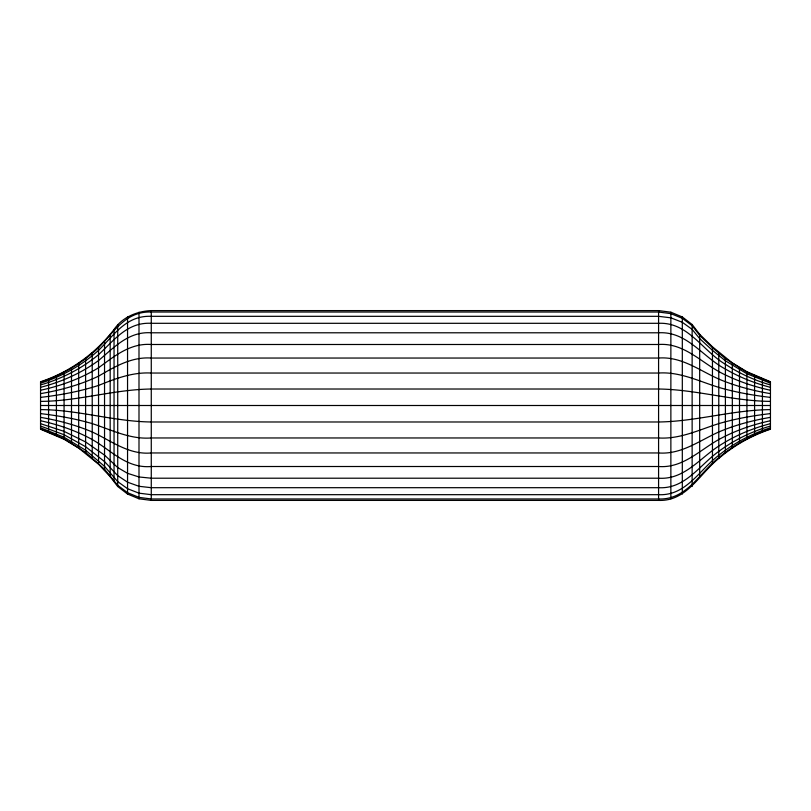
<?xml version="1.0" encoding="UTF-8"?>
<svg xmlns="http://www.w3.org/2000/svg" width="811" height="811" viewBox="0 0 811 811"><rect width="100%" height="100%" fill="white"/><g stroke="black" fill="none" stroke-linecap="round" stroke-linejoin="round"><path stroke-width="1.22" d="M114.047 329.479C122.147 317.294 137.008 311.171 151.272 310.593L658.583 310.593L670.869 312.205L682.315 316.949L692.138 324.491L699.68 334.314L712.453 346.804L732.323 362.912L746.931 371.722L770.45 381.768L770.45 429.232C751.554 435.537 733.914 445.523 718.779 458.468C699.558 473.715 686.876 501.502 658.583 500.407L151.272 500.407L138.995 498.795L127.55 494.051L117.717 486.509L110.174 476.686L98.547 464.196L78.677 448.088L64.069 439.278L40.55 429.232L40.55 381.768C69.533 372.158 95.465 353.708 114.047 329.479L114.047 481.521M40.55 382.133C62.092 375.057 82.043 363.247 98.547 347.696C114.158 331.942 125.543 311.089 151.272 312.032L658.583 312.032L670.869 313.624L682.315 318.297L692.138 325.718L699.68 335.399L712.453 347.696L725.399 358.634L746.931 372.239L770.45 382.133M770.45 428.867C751.594 435.071 733.955 444.874 718.779 457.657C699.558 472.742 686.694 500.123 658.583 498.968L151.272 498.968L138.995 497.376L127.55 492.703L117.717 485.282L104.538 469.295L85.601 452.366L64.069 438.761L40.55 428.867M40.55 383.208C61.92 376.507 81.881 365.315 98.547 350.342C114.219 335.065 126.05 315.256 151.272 316.32L658.583 316.32L670.869 317.831L682.315 322.291L692.138 329.378L699.68 338.613L712.453 350.342L725.399 360.783L746.931 373.759L770.45 383.208M770.45 427.792C751.726 433.682 734.087 442.978 718.779 455.275C699.579 469.822 686.147 496.018 658.583 494.68L151.272 494.68L138.995 493.169L127.55 488.709L117.717 481.622L104.538 466.376L85.601 450.217L64.069 437.241L40.55 427.792M40.55 384.951C61.636 378.849 81.607 368.681 98.547 354.66C114.148 340.316 127.205 321.957 151.272 323.305L658.583 323.305C688.275 321.957 702.579 350.93 725.399 364.291C739.257 373.425 754.524 380.329 770.45 384.951M770.45 426.049C751.929 431.411 734.29 439.897 718.779 451.372C699.589 465.038 685.265 489.256 658.583 487.695L151.272 487.695L138.995 486.296L127.55 482.19L117.717 475.651L104.538 461.601L85.601 446.709L64.069 434.747L40.55 426.049M40.55 387.323C61.291 382.001 81.232 373.192 98.547 360.53C114.158 347.453 128.655 331.212 151.272 332.794L658.583 332.794C687.008 331.07 702.731 357.093 725.399 369.046C739.46 377.237 754.706 383.279 770.45 387.323M770.45 423.677C752.192 428.36 734.573 435.75 718.779 446.07C699.558 458.489 684.078 479.99 658.583 478.206L151.272 478.206L138.995 476.969L127.55 473.33L117.717 467.552L104.538 455.123L85.601 441.954L64.069 431.371L40.55 423.677M40.55 390.253C60.896 385.854 80.755 378.656 98.547 367.768C114.3 356.293 130.257 342.891 151.272 344.493L658.583 344.493C685.488 342.506 702.884 364.727 725.399 374.915C739.693 381.9 754.909 386.898 770.45 390.253M770.45 420.747C752.476 424.629 734.918 430.702 718.779 439.542C699.457 450.328 682.69 468.383 658.583 466.507L151.272 466.507C126.597 468.636 111.543 450.531 92.221 439.542C76.082 430.702 58.524 424.629 40.55 420.747M40.55 393.639C60.501 390.263 80.228 384.85 98.547 376.152C114.827 366.724 131.524 356.637 151.272 358.046L658.583 358.046C683.855 356.049 703.005 373.638 725.399 381.707C739.956 387.232 755.112 391.054 770.45 393.639M770.45 417.361C752.77 420.341 735.303 424.954 718.779 431.979C699.275 440.708 681.24 454.718 658.583 452.954L151.272 452.954C128.777 455.052 111.33 440.789 92.221 431.979C75.697 424.954 58.23 420.341 40.55 417.361M40.55 397.39C60.176 395.109 79.721 391.52 98.547 385.428C115.426 378.636 132.649 371.985 151.272 373.04L658.583 373.04C682.355 371.387 703.086 383.603 725.399 389.219C740.19 393.061 755.284 395.636 770.45 397.39M770.45 413.61C753.003 415.627 735.648 418.709 718.779 423.616C699.031 429.82 679.922 439.349 658.583 437.96L151.272 437.96C130.206 439.603 111.583 429.881 92.221 423.616C75.352 418.709 57.997 415.627 40.55 413.61M40.55 401.384C77.957 401.263 114.016 389.432 151.272 389.016L658.583 389.016C696.213 389.452 732.698 401.09 770.45 401.384M770.45 409.616C732.698 409.91 696.213 421.548 658.583 421.984L151.272 421.984C114.016 421.568 77.957 409.737 40.55 409.616M40.55 405.5L770.45 405.5M762.431 378.859L762.431 432.141M754.585 375.503L754.585 435.497M746.931 371.722L746.931 439.278M739.5 367.525L739.5 443.475M732.323 362.912L732.323 448.088M725.399 357.915L725.399 453.085M718.779 352.532L718.779 458.468M712.453 346.804L712.453 464.196M699.68 334.314L699.68 476.686M692.138 324.491L692.138 486.509M682.315 316.949L682.315 494.051M670.869 312.205L670.869 498.795M658.583 310.593L658.583 500.407M151.272 310.593L151.272 500.407M138.995 312.205L138.995 498.795M127.55 316.949L127.55 494.051M117.717 324.491L117.717 486.509M110.174 334.314L110.174 476.686M104.538 340.721L104.538 470.279M98.547 346.804L98.547 464.196M92.221 352.532L92.221 458.468M85.601 357.915L85.601 453.085M78.677 362.912L78.677 448.088M71.5 367.525L71.5 443.475M64.069 371.722L64.069 439.278M56.415 375.503L56.415 435.497M48.569 378.859L48.569 432.141"/></g></svg>
